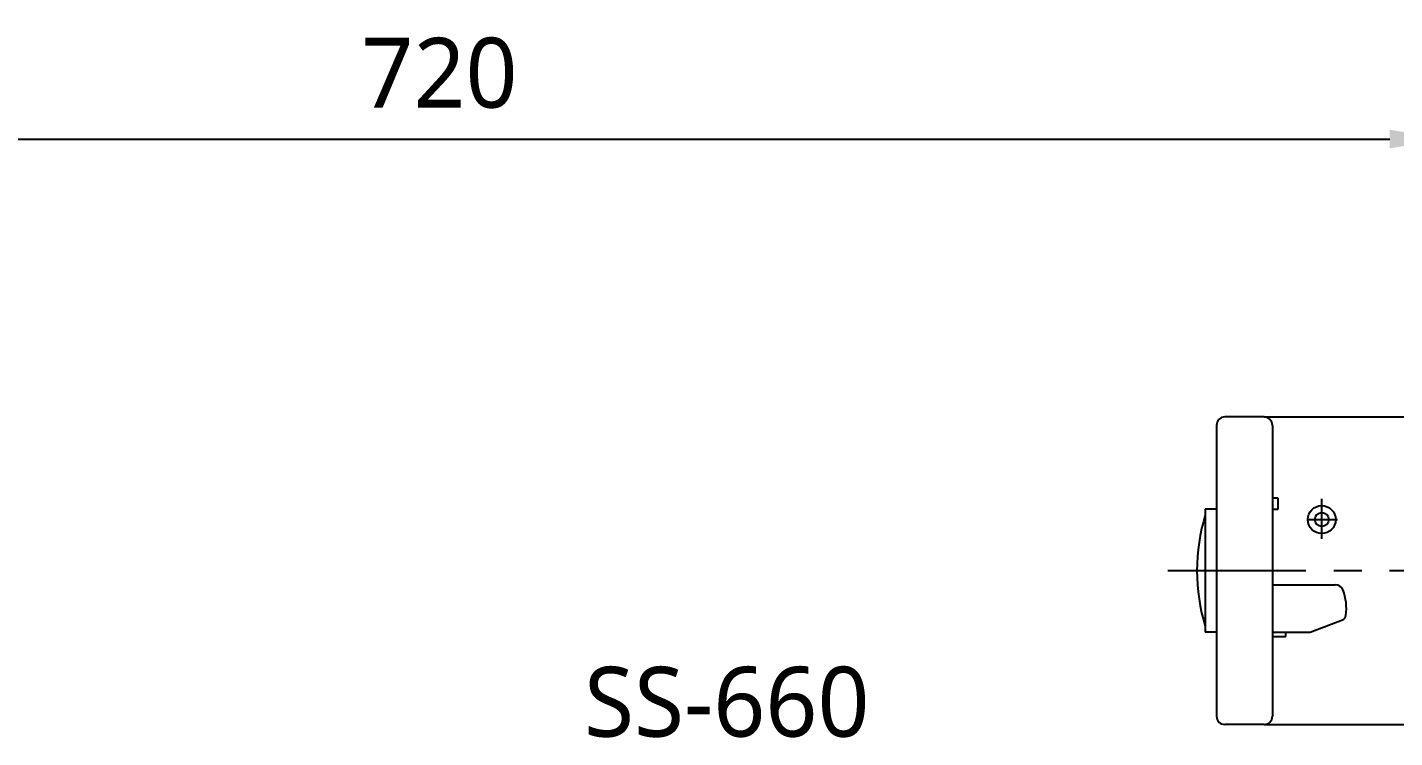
# Model space of a CAD drawing. Extents: x 5656 to 11650, y -52 to 2475.
# Drawn here: x 5989.5 to 6478.7, y 945.2 to 1199.3 of the extents above; entities that cross this region are included whole.
import ezdxf

# ---------------------------------------------------------------- set-up
doc = ezdxf.new("R2010")
doc.units = 0
doc.header["$LTSCALE"] = 20
doc.header["$MEASUREMENT"] = 0
doc.linetypes.add('CENTER', pattern=[2, 1.25, -0.25, 0.25, -0.25])
doc.layers.get('DEFPOINTS').update_dxf_attribs({"linetype": 'CONTINUOUS'})
for name, color, linetype in [('1', 7, 'CONTINUOUS'), ('2', 2, 'CONTINUOUS'), ('4', 4, 'CONTINUOUS'), ('CENTER', 2, 'CENTER')]:
    doc.layers.add(name, color=color, linetype=linetype)
doc.styles.add('ROMANS', font='NanumGothic.ttf', dxfattribs={"height": 10.144927})
doc.styles.get("Standard").update_dxf_attribs({"font": 'NanumGothic.ttf'})
doc.dimstyles.get("Standard").update_dxf_attribs({"dimtxt": 2.7, "dimasz": 2.5, "dimexe": 1.5, "dimexo": 1.5, "dimgap": 1.5, "dimtad": 1, "dimdec": 0, "dimlfac": 10, "dimzin": 0, "dimdsep": 46, "dimtxsty": 'Standard', "dimcen": 0, "dimclrt": 2, "dimadec": 0, "dimazin": 0, "dimtfac": 1, "dimtdec": 0, "dimtmove": 0, "dimatfit": 3, "dimfxl": 0, "dimtolj": 1, "dimtzin": 0, "dimarcsym": 0})

# ---------------------------------------------------------------- blocks, each defined once
blk = doc.blocks.new('*D56')
at = {"layer": '1', "color": 3, "lineweight": -2}
for p, q in [((5777, 1160.82), (5777, 1164.32)), ((6497, 1073.09), (6497, 1164.32)), ((5797, 1159.32), (6477, 1159.32))]:
    blk.add_line(p, q, dxfattribs=at)
at = {"layer": '1', "color": 3}
for points in [[(5797, 1162.66), (5797, 1155.99), (5777, 1159.32)], [(6477, 1162.66), (6477, 1155.99), (6497, 1159.32)]]:
    blk.add_solid(points, dxfattribs=at)
at = {"layer": 'DEFPOINTS', "color": 0}
for p in [(5777, 1159.32), (6497, 1159.32), (6497, 1071.59)]:
    blk.add_point(p, dxfattribs=at)
at = {"layer": '1', "color": 2, "insert": (6137, 1182.88), "char_height": 25, "attachment_point": 5}
blk.add_mtext('\\A1;{\\fNanumGothic|b0|i0|c129|p50;720}', dxfattribs=at)

msp = doc.modelspace()

# ---------------------------------------------------------------- linework, layer by layer
at = {"layer": '1'}
for p, q in [((6452.67, 1016.33), (6452.67, 1030.65)), ((6447.28, 1023.21), (6458.3, 1023.21))]:
    msp.add_line(p, q, dxfattribs=at)
at = {"layer": '4'}
for p, q in [((6415, 1056.9), (6415, 952.9)), ((6432, 1059.9), (6418, 1059.9)), ((6432, 1059.9), (6562, 1059.9)), ((6435, 1056.9), (6435, 952.9)), ((6437.1, 1030.92), (6435, 1030.92)), ((6437.1, 1026.9), (6437.1, 1030.92)), ((6411, 1026.9), (6411, 982.9)), ((6415, 1026.9), (6411, 1026.9)), ((6435, 1026.9), (6437.1, 1026.9)), ((6435, 999.9), (6457.46, 999.9)), ((6448.49, 982.9), (6460.03, 987.33)), ((6415, 982.9), (6411, 982.9)), ((6435, 982.9), (6448.49, 982.9)), ((6435, 981.36), (6439.85, 981.36)), ((6439.85, 981.36), (6439.85, 982.9)), ((6432, 949.9), (6418, 949.9)), ((6432, 949.9), (6562, 949.9))]:
    msp.add_line(p, q, dxfattribs=at)
for radius in [5, 2.5]:
    msp.add_circle((6452.67, 1023.21), radius, dxfattribs=at)
for centre, radius, start, end in [((6418, 1056.9), 3, 90, 180), ((6432, 1056.9), 3, 0, 90), ((6476.18, 1004.9), 68.18, 162.9409, 197.0591), ((6457.46, 996.9), 3, 20.743, 90), ((6442.94, 991.4), 18.53, 352.3216, 20.743), ((6459.32, 989.19), 2, 290.9719, 352.3216), ((6418, 952.9), 3, 180, 270), ((6432, 952.9), 3, 270, 0)]:
    msp.add_arc(centre, radius, start, end, dxfattribs=at)
at = {"layer": 'CENTER', "color": 1, "linetype": 'CENTER', "ltscale": 2}
msp.add_line((6606.94, 1004.9), (6397.62, 1004.9), dxfattribs=at)

# ---------------------------------------------------------------- texts
at = {"layer": '2', "insert": (6188.75, 957.87), "char_height": 25, "attachment_point": 4, "style": 'ROMANS'}
msp.add_mtext('SS-660', dxfattribs=at)

# ---------------------------------------------------------------- dimensions: what is measured, and where the dimension line sits
at = {"layer": '1'}
dim = msp.add_linear_dim(base=(6497, 1159.32), p1=(5777, 1159.32), p2=(6497, 1071.59), text='{\\fNanumGothic|b0|i0|c129|p50;<>}', dimstyle='Standard', override={"dimtxt": 25, "dimasz": 20, "dimexe": 5, "dimgap": 10, "dimlfac": 1, "dimclrd": 3, "dimclre": 3}, dxfattribs=at)
dim.commit()
dim.dimension.update_dxf_attribs({"geometry": '*D56', "text_midpoint": (6137, 1159.32), "dimtype": 160})

doc.saveas('drawing.dxf')
